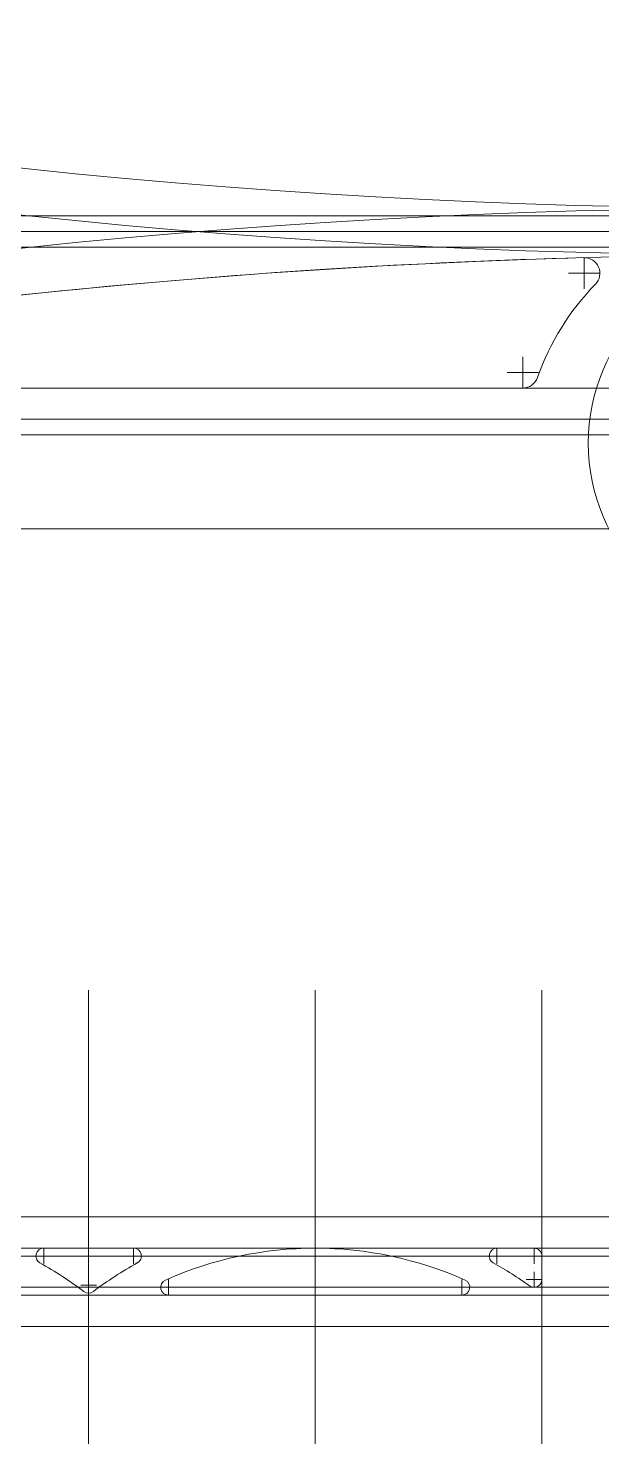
# Model space of a CAD drawing. Header units: millimetres. Extents: x -5410 to 140, y -605 to 960.
# Drawn here: x -3424 to -3057, y -605 to 300 of the extents above; entities that cross this region are included whole.
import ezdxf

# ---------------------------------------------------------------- set-up
doc = ezdxf.new("R2010")
doc.units = ezdxf.units.MM
doc.layers.get('0').update_dxf_attribs({"linetype": 'CONTINUOUS', "lineweight": 0, "true_color": 0x000000})
for name, color, linetype, lineweight, true_color in [('dimensions', 4, 'CONTINUOUS', 0, 0x00ffff), ('help', 8, 'CONTINUOUS', 0, 0x808080), ('motor', 6, 'CONTINUOUS', 0, 0xff00ff)]:
    doc.layers.add(name, color=color, linetype=linetype, lineweight=lineweight, true_color=true_color)

msp = doc.modelspace()

# ---------------------------------------------------------------- linework, layer by layer
for p, q in [((-3713, 70), (-3107.25, 70)), ((-3965, 40), (-1925, 40)), ((-3985, -460), (-1905, -460)), ((-3353.25, -460), (-3095, -460)), ((-3385, -480), (-3413.75, -480)), ((-3385, -480), (-3356.25, -480)), ((-3100, -480), (-3123.75, -480)), ((-3095, -485), (-3095, -500.01)), ((-3146.14, -510), (-3333.86, -510)), ((-3985, -530), (-1905, -530))]:
    msp.add_line(p, q)
for centre, radius, start, end in [((-2945, 4765.98), 4580.98, 257.13469, 282.86531), ((-2945.19, -4422.49), 4577.49, 91.53901, 99.67925), ((-3067.86, 143.35), 10, 315.60281, 91.53901), ((-2945, 23.04), 161.96, 135.60281, 160.65678), ((-3107.25, 80), 10, 270, 340.65678), ((-3413.75, -485), 5, 90, 241.06037), ((-3356.25, -485), 5, 298.93963, 90), ((-3240, -715.25), 235.25, 65.94265, 114.05735), ((-3123.75, -485), 5, 90, 241.06037), ((-3100, -485), 5, 0, 90), ((-3530, -695.25), 235.25, 52.87629, 61.06037), ((-3240, -695.25), 235.25, 118.93963, 127.12371), ((-3240, -695.25), 235.25, 54.35747, 61.06037), ((-3333.86, -505), 5, 114.05735, 270), ((-3146.14, -505), 5, 270, 65.94265), ((-3100, -500.01), 5, 234.35747, 0), ((-3385, -503.69), 5, 232.87629, 307.12371)]:
    msp.add_arc(centre, radius, start, end)
at = {"layer": 'dimensions'}
msp.add_line((-3240, -605), (-3240, -315), dxfattribs=at)
at = {"layer": 'help'}
for p, q in [((-3965, 180), (-1925, 180)), ((-3965, 170), (-1925, 170)), ((-3965, 160), (-1925, 160)), ((-3067.86, 153.35), (-3067.86, 133.35)), ((-3077.86, 143.35), (-3057.86, 143.35)), ((-3107.25, 90), (-3107.25, 70)), ((-3117.25, 80), (-3097.25, 80)), ((-3965, 70), (-1925, 70)), ((-3410, -20), (-5410, -20)), ((-910, -20), (-3410, -20)), ((-3385, -605), (-3385, -315)), ((-3095, -605), (-3095, -315)), ((-3985, -480), (-1905, -480)), ((-3985, -485), (-1905, -485)), ((-3413.75, -490), (-3413.75, -480)), ((-3356.25, -490), (-3356.25, -480)), ((-3123.75, -490), (-3123.75, -480)), ((-3100, -490), (-3100, -480)), ((-3100, -505.01), (-3100, -495.01)), ((-3985, -505), (-1905, -505)), ((-3390, -503.69), (-3380, -503.69)), ((-3333.86, -510), (-3333.86, -500)), ((-3146.14, -510), (-3146.14, -500)), ((-3105, -500.01), (-3095, -500.01)), ((-3985, -510), (-1905, -510))]:
    msp.add_line(p, q, dxfattribs=at)
msp.add_circle((-2945, 34.71), 120.29, dxfattribs=at)
for centre, start, end in [((-2945, 4735.98), 257.13469, 282.86531), ((-2945, -4395.98), 77.13469, 102.86531), ((-2945, -4425.98), 77.13469, 102.86531)]:
    msp.add_arc(centre, 4580.98, start, end, dxfattribs=at)
at = {"layer": 'motor'}
for p, q in [((-3945, 180), (-1945, 180)), ((-3945, 160), (-1945, 160)), ((-3945, 70), (-1945, 70)), ((-3945, 50), (-1945, 50))]:
    msp.add_line(p, q, dxfattribs=at)

doc.saveas('drawing.dxf')
